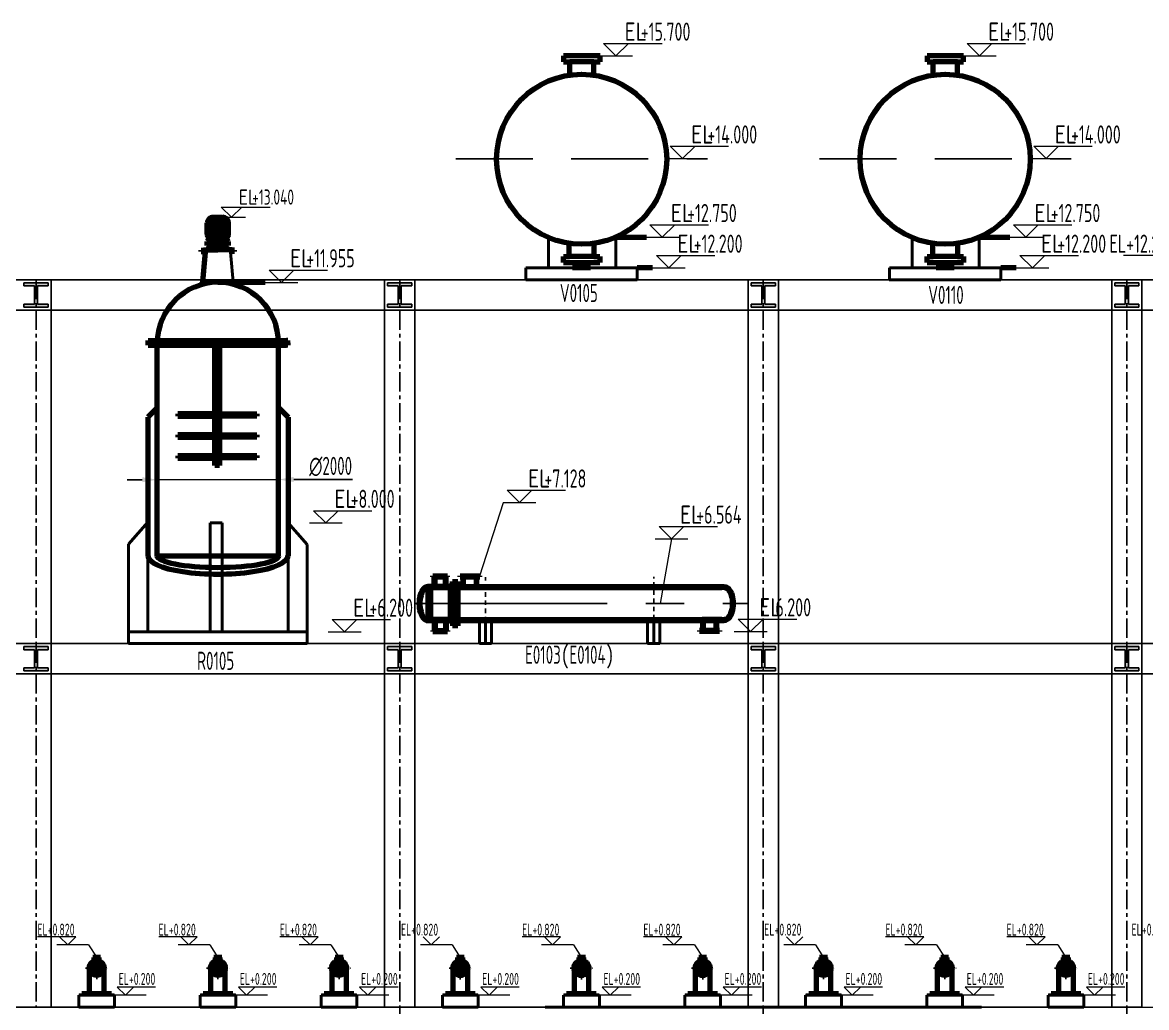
# Model space of a CAD drawing. Header units: millimetres. Extents: x 2250 to 7274, y 852 to 2251.
# Drawn here: x 6750.3 to 6935.8, y 1133.1 to 1295.6 of the extents above; entities that cross this region are included whole.
import ezdxf
from ezdxf.enums import TextEntityAlignment as Align

# ---------------------------------------------------------------- set-up
doc = ezdxf.new("R2010")
doc.units = ezdxf.units.MM
for name, pattern in [('ACAD_ISO10W100', [18, 12, -3, 0, -3]), ('CENTER', [50.8, 31.75, -6.35, 6.35, -6.35]), ('DASHED', [19.05, 12.7, -6.35]), ('JIS_02_0.7', [1.35, 0.75, -0.6])]:
    doc.linetypes.add(name, pattern=pattern)
for name, color, linetype, lineweight in [('01-设备轮廓（可见）', 1, 'Continuous', 80), ('03-设备、管口中心线', 170, 'ACAD_ISO10W100', 25), ('09-文本', 7, 'Continuous', 25), ('13-文本', 7, 'Continuous', 25), ('13-标注', 7, 'Continuous', 15), ('13-标注 @ 1', 7, 'Continuous', 15), ('14-文本', 7, 'Continuous', 25), ('2-建筑物轮廓', 7, 'Continuous', 25), ('5-中心线', 170, 'CENTER', 25), ('7-设备基础', 140, 'Continuous', 40), ('8-设备轮廓线', 1, 'Continuous', 80), ('9-文本', 7, 'Continuous', 15)]:
    doc.layers.add(name, color=color, linetype=linetype, lineweight=lineweight)
doc.layers.add('3-网格号', color=7, linetype='Continuous', lineweight=25, true_color=0x5bc6e1)
doc.styles.get("Standard").update_dxf_attribs({"font": 'arial.ttf'})
doc.styles.add('国标英文+数字', font='gbenor.shx', dxfattribs={"width": 0.7, "height": 3})
doc.styles.add('图纸中的数字及字母', font='gbenor.shx', dxfattribs={"width": 0.7, "height": 3, "bigfont": 'gbcbig.shx'})
doc.styles.add('工程字', font='gbenor.shx', dxfattribs={"bigfont": 'gbcbig.shx'})
doc.dimstyles.new('ISO-25', dxfattribs={"dimtxt": 2.5, "dimasz": 2.5, "dimexe": 1.25, "dimexo": 0.625, "dimtad": 1, "dimtxsty": 'Standard', "dimcen": 2.5, "dimadec": 0, "dimazin": 0, "dimtfac": 1, "dimtmove": 0, "dimatfit": 3, "dimfxl": 0, "dimarcsym": 0})

# ---------------------------------------------------------------- blocks, each defined once
blk = doc.blocks.new('标高')
at = {"layer": '13-标注'}
for p, q in [((2.63, 0), (0.58, 2.02)), ((0.58, 2.02), (10.23, 2.02)), ((2.63, 0), (4.68, 2.02)), ((-0.07, 0), (5.35, 0))]:
    blk.add_line(p, q, dxfattribs=at)
at = {"layer": '13-标注', "style": '工程字', "width": 0.75}
blk.add_attdef('标高', text='', height=3, dxfattribs=at).set_placement((6.72, 5.48), align=Align.TOP_LEFT)
at = {"layer": '13-标注 @ 1', "insert": (4.04, 5.48), "char_height": 3, "width": 3.6927, "attachment_point": 1, "style": '工程字'}
blk.add_mtext('EL', dxfattribs=at)
blk = doc.blocks.new('*U459')
at = {"layer": '13-标注'}
ref = blk.add_blockref('标高', (6867.86, 1195.12), dxfattribs=at)
ref.add_attrib('标高', '6.200', dxfattribs={"layer": '13-标注 @ 1', "height": 3, "style": '工程字', "width": 0.75}).set_placement((6874.58, 1200.6), align=Align.TOP_LEFT)
blk = doc.blocks.new('*U460')
at = {"layer": '13-标注'}
ref = blk.add_blockref('标高', (6854.79, 1210.41), dxfattribs=at)
ref.add_attrib('标高', '+6.564', dxfattribs={"layer": '13-标注 @ 1', "height": 3, "style": '工程字', "width": 0.75}).set_placement((6861.51, 1215.89), align=Align.TOP_LEFT)
blk = doc.blocks.new('*U461')
at = {"layer": '13-标注'}
ref = blk.add_blockref('标高', (6829.72, 1216.38), dxfattribs=at)
ref.add_attrib('标高', '+7.128', dxfattribs={"layer": '13-标注 @ 1', "height": 3, "style": '工程字', "width": 0.75}).set_placement((6836.45, 1221.85), align=Align.TOP_LEFT)
blk = doc.blocks.new('*U466')
at = {"layer": '14-文本'}
ref = blk.add_blockref('标高', (6853.28, 1260.16), dxfattribs=at)
ref.add_attrib('标高', '+12.750', dxfattribs={"layer": '13-标注 @ 1', "height": 3, "style": '工程字', "width": 0.75}).set_placement((6860.01, 1265.64), align=Align.TOP_LEFT)
blk = doc.blocks.new('*U467')
at = {"layer": '14-文本'}
ref = blk.add_blockref('标高', (6856.63, 1273.13), dxfattribs=at)
ref.add_attrib('标高', '+14.000', dxfattribs={"layer": '13-标注 @ 1', "height": 3, "style": '工程字', "width": 0.75}).set_placement((6863.36, 1278.61), align=Align.TOP_LEFT)
blk = doc.blocks.new('*U468')
at = {"layer": '14-文本'}
ref = blk.add_blockref('标高', (6854.36, 1255.11), dxfattribs=at)
ref.add_attrib('标高', '+12.200', dxfattribs={"layer": '13-标注 @ 1', "height": 3, "style": '工程字', "width": 0.75}).set_placement((6861.09, 1260.58), align=Align.TOP_LEFT)
blk = doc.blocks.new('*U469')
at = {"layer": '14-文本'}
ref = blk.add_blockref('标高', (6845.64, 1290.09), dxfattribs=at)
ref.add_attrib('标高', '+15.700', dxfattribs={"layer": '13-标注 @ 1', "height": 3, "style": '工程字', "width": 0.75}).set_placement((6852.36, 1295.57), align=Align.TOP_LEFT)
blk = doc.blocks.new('*U470')
at = {"layer": '14-文本'}
ref = blk.add_blockref('标高', (6913.28, 1260.16), dxfattribs=at)
ref.add_attrib('标高', '+12.750', dxfattribs={"layer": '13-标注 @ 1', "height": 3, "style": '工程字', "width": 0.75}).set_placement((6920.01, 1265.64), align=Align.TOP_LEFT)
blk = doc.blocks.new('*U471')
at = {"layer": '14-文本'}
ref = blk.add_blockref('标高', (6916.63, 1273.13), dxfattribs=at)
ref.add_attrib('标高', '+14.000', dxfattribs={"layer": '13-标注 @ 1', "height": 3, "style": '工程字', "width": 0.75}).set_placement((6923.36, 1278.61), align=Align.TOP_LEFT)
blk = doc.blocks.new('*U472')
at = {"layer": '14-文本'}
ref = blk.add_blockref('标高', (6914.36, 1255.11), dxfattribs=at)
ref.add_attrib('标高', '+12.200', dxfattribs={"layer": '13-标注 @ 1', "height": 3, "style": '工程字', "width": 0.75}).set_placement((6921.09, 1260.58), align=Align.TOP_LEFT)
blk = doc.blocks.new('*U473')
at = {"layer": '14-文本'}
ref = blk.add_blockref('标高', (6905.64, 1290.09), dxfattribs=at)
ref.add_attrib('标高', '+15.700', dxfattribs={"layer": '13-标注 @ 1', "height": 3, "style": '工程字', "width": 0.75}).set_placement((6912.36, 1295.57), align=Align.TOP_LEFT)
blk = doc.blocks.new('*U474')
at = {"layer": '13-标注'}
ref = blk.add_blockref('标高', (6800.85, 1195.05), dxfattribs=at)
ref.add_attrib('标高', '+6.200', dxfattribs={"layer": '13-标注 @ 1', "height": 3, "style": '工程字', "width": 0.75}).set_placement((6807.58, 1200.53), align=Align.TOP_LEFT)
blk = doc.blocks.new('*U475')
at = {"layer": '13-标注'}
ref = blk.add_blockref('标高', (6790.44, 1252.71), dxfattribs=at)
ref.add_attrib('标高', '+11.955', dxfattribs={"layer": '13-标注 @ 1', "height": 3, "style": '工程字', "width": 0.75}).set_placement((6797.16, 1258.19), align=Align.TOP_LEFT)
blk = doc.blocks.new('*U476')
at = {"layer": '13-标注'}
ref = blk.add_blockref('标高', (6782.64, 1263.45), dxfattribs=dict(at, xscale=0.8354673706024132, yscale=0.8354673706024132, zscale=0.8354673706024132))
ref.add_attrib('标高', '+13.040', dxfattribs={"layer": '13-标注 @ 1', "height": 2.506, "style": '工程字', "width": 0.75}).set_placement((6788.25, 1268.03), align=Align.TOP_LEFT)
blk = doc.blocks.new('*U477')
at = {"layer": '13-标注'}
ref = blk.add_blockref('标高', (6797.75, 1213.02), dxfattribs=at)
ref.add_attrib('标高', '+8.000', dxfattribs={"layer": '13-标注 @ 1', "height": 3, "style": '工程字', "width": 0.75}).set_placement((6804.48, 1218.49), align=Align.TOP_LEFT)
blk = doc.blocks.new('*D298')
at = {"layer": '9-文本', "color": 0, "linetype": 'Continuous', "lineweight": -2, "transparency": 16777216}
for p, q in [((6770.08, 1220.14), (6767.58, 1220.14)), ((6772.58, 1220.15), (6792.58, 1220.18)), ((6804.79, 1220.21), (6795.08, 1220.19))]:
    blk.add_line(p, q, dxfattribs=at)
at = {"layer": '9-文本', "color": 0, "lineweight": 100, "transparency": 16777216}
for points in [[(6795.08, 1220.61), (6795.08, 1219.77), (6792.58, 1220.18)], [(6770.08, 1220.56), (6770.08, 1219.73), (6772.58, 1220.15)]]:
    blk.add_solid(points, dxfattribs=at)
at = {"layer": 'Defpoints', "color": 0, "lineweight": 100, "transparency": 16777216}
for p in [(6772.58, 1220.15), (6792.58, 1220.18)]:
    blk.add_point(p, dxfattribs=at)
at = {"layer": '9-文本', "color": 0, "transparency": 16777216, "insert": (6801.18, 1222.33), "char_height": 3, "width": 3.5, "attachment_point": 5, "rotation": 0.1083, "style": '图纸中的数字及字母', "bg_fill": 3, "box_fill_scale": 1.1, "bg_fill_color": 256, "bg_fill_true_color": 13158600, "bg_fill_transparency": 0}
blk.add_mtext('∅2000', dxfattribs=at)

msp = doc.modelspace()

# ---------------------------------------------------------------- hatches: boundary and pattern name
at = {"layer": '2-建筑物轮廓'}
h = msp.add_hatch(color=1, dxfattribs=at)
h.dxf.hatch_style = 1
h.paths.add_polyline_path([(6752.326, 1252.111), (6752.326, 1249.111), (6750.576, 1249.111), (6750.576, 1248.611), (6754.576, 1248.611), (6754.576, 1249.111), (6752.826, 1249.111), (6752.826, 1252.111), (6754.576, 1252.111), (6754.576, 1252.611), (6750.576, 1252.611), (6750.576, 1252.111)])
h = msp.add_hatch(color=1, dxfattribs=at)
h.dxf.hatch_style = 1
h.paths.add_polyline_path([(6752.326, 1252.111), (6752.326, 1249.111), (6750.576, 1249.111), (6750.576, 1248.611), (6754.576, 1248.611), (6754.576, 1249.111), (6752.826, 1249.111), (6752.826, 1252.111), (6754.576, 1252.111), (6754.576, 1252.611), (6750.576, 1252.611), (6750.576, 1252.111)])
h = msp.add_hatch(color=1, dxfattribs=at)
h.dxf.hatch_style = 1
h.paths.add_polyline_path([(6812.326, 1252.111), (6812.326, 1249.111), (6810.576, 1249.111), (6810.576, 1248.611), (6814.576, 1248.611), (6814.576, 1249.111), (6812.826, 1249.111), (6812.826, 1252.111), (6814.576, 1252.111), (6814.576, 1252.611), (6810.576, 1252.611), (6810.576, 1252.111)])
h = msp.add_hatch(color=1, dxfattribs=at)
h.dxf.hatch_style = 1
h.paths.add_polyline_path([(6812.326, 1252.111), (6812.326, 1249.111), (6810.576, 1249.111), (6810.576, 1248.611), (6814.576, 1248.611), (6814.576, 1249.111), (6812.826, 1249.111), (6812.826, 1252.111), (6814.576, 1252.111), (6814.576, 1252.611), (6810.576, 1252.611), (6810.576, 1252.111)])
h = msp.add_hatch(color=1, dxfattribs=at)
h.dxf.hatch_style = 1
h.paths.add_polyline_path([(6872.326, 1252.111), (6872.326, 1249.111), (6870.576, 1249.111), (6870.576, 1248.611), (6874.576, 1248.611), (6874.576, 1249.111), (6872.826, 1249.111), (6872.826, 1252.111), (6874.576, 1252.111), (6874.576, 1252.611), (6870.576, 1252.611), (6870.576, 1252.111)])
h = msp.add_hatch(color=1, dxfattribs=at)
h.dxf.hatch_style = 1
h.paths.add_polyline_path([(6932.326, 1252.111), (6932.326, 1249.111), (6930.576, 1249.111), (6930.576, 1248.611), (6934.576, 1248.611), (6934.576, 1249.111), (6932.826, 1249.111), (6932.826, 1252.111), (6934.576, 1252.111), (6934.576, 1252.611), (6930.576, 1252.611), (6930.576, 1252.111)])
h = msp.add_hatch(color=1, dxfattribs=at)
h.dxf.hatch_style = 1
h.paths.add_polyline_path([(6932.326, 1252.111), (6932.326, 1249.111), (6930.576, 1249.111), (6930.576, 1248.611), (6934.576, 1248.611), (6934.576, 1249.111), (6932.826, 1249.111), (6932.826, 1252.111), (6934.576, 1252.111), (6934.576, 1252.611), (6930.576, 1252.611), (6930.576, 1252.111)])
h = msp.add_hatch(color=1, dxfattribs=at)
h.dxf.hatch_style = 1
h.paths.add_polyline_path([(6752.326, 1192.111), (6752.326, 1189.111), (6750.576, 1189.111), (6750.576, 1188.611), (6754.576, 1188.611), (6754.576, 1189.111), (6752.826, 1189.111), (6752.826, 1192.111), (6754.576, 1192.111), (6754.576, 1192.611), (6750.576, 1192.611), (6750.576, 1192.111)])
h = msp.add_hatch(color=1, dxfattribs=at)
h.dxf.hatch_style = 1
h.paths.add_polyline_path([(6752.326, 1192.111), (6752.326, 1189.111), (6750.576, 1189.111), (6750.576, 1188.611), (6754.576, 1188.611), (6754.576, 1189.111), (6752.826, 1189.111), (6752.826, 1192.111), (6754.576, 1192.111), (6754.576, 1192.611), (6750.576, 1192.611), (6750.576, 1192.111)])
h = msp.add_hatch(color=1, dxfattribs=at)
h.dxf.hatch_style = 1
h.paths.add_polyline_path([(6812.326, 1192.111), (6812.326, 1189.111), (6810.576, 1189.111), (6810.576, 1188.611), (6814.576, 1188.611), (6814.576, 1189.111), (6812.826, 1189.111), (6812.826, 1192.111), (6814.576, 1192.111), (6814.576, 1192.611), (6810.576, 1192.611), (6810.576, 1192.111)])
h = msp.add_hatch(color=1, dxfattribs=at)
h.dxf.hatch_style = 1
h.paths.add_polyline_path([(6812.326, 1192.111), (6812.326, 1189.111), (6810.576, 1189.111), (6810.576, 1188.611), (6814.576, 1188.611), (6814.576, 1189.111), (6812.826, 1189.111), (6812.826, 1192.111), (6814.576, 1192.111), (6814.576, 1192.611), (6810.576, 1192.611), (6810.576, 1192.111)])
h = msp.add_hatch(color=1, dxfattribs=at)
h.dxf.hatch_style = 1
h.paths.add_polyline_path([(6872.326, 1192.111), (6872.326, 1189.111), (6870.576, 1189.111), (6870.576, 1188.611), (6874.576, 1188.611), (6874.576, 1189.111), (6872.826, 1189.111), (6872.826, 1192.111), (6874.576, 1192.111), (6874.576, 1192.611), (6870.576, 1192.611), (6870.576, 1192.111)])
h = msp.add_hatch(color=1, dxfattribs=at)
h.dxf.hatch_style = 1
h.paths.add_polyline_path([(6932.326, 1192.111), (6932.326, 1189.111), (6930.576, 1189.111), (6930.576, 1188.611), (6934.576, 1188.611), (6934.576, 1189.111), (6932.826, 1189.111), (6932.826, 1192.111), (6934.576, 1192.111), (6934.576, 1192.611), (6930.576, 1192.611), (6930.576, 1192.111)])
h = msp.add_hatch(color=1, dxfattribs=at)
h.dxf.hatch_style = 1
h.paths.add_polyline_path([(6932.326, 1192.111), (6932.326, 1189.111), (6930.576, 1189.111), (6930.576, 1188.611), (6934.576, 1188.611), (6934.576, 1189.111), (6932.826, 1189.111), (6932.826, 1192.111), (6934.576, 1192.111), (6934.576, 1192.611), (6930.576, 1192.611), (6930.576, 1192.111)])

# ---------------------------------------------------------------- linework, layer by layer
at = {"layer": '01-设备轮廓（可见）'}
for p, q in [((6763.226, 1141.313), (6761.926, 1141.313)), ((6762.176, 1140.746), (6762.176, 1141.313)), ((6762.976, 1140.746), (6762.976, 1141.313)), ((6783.226, 1141.313), (6781.926, 1141.313)), ((6782.176, 1140.746), (6782.176, 1141.313)), ((6782.976, 1140.746), (6782.976, 1141.313)), ((6803.226, 1141.313), (6801.926, 1141.313)), ((6802.176, 1140.746), (6802.176, 1141.313)), ((6802.976, 1140.746), (6802.976, 1141.313)), ((6823.226, 1141.309), (6821.926, 1141.309)), ((6822.176, 1140.742), (6822.176, 1141.309)), ((6822.976, 1140.742), (6822.976, 1141.309)), ((6843.226, 1141.309), (6841.926, 1141.309)), ((6842.176, 1140.742), (6842.176, 1141.309)), ((6842.976, 1140.742), (6842.976, 1141.309)), ((6863.226, 1141.309), (6861.926, 1141.309)), ((6862.176, 1140.742), (6862.176, 1141.309)), ((6862.976, 1140.742), (6862.976, 1141.309)), ((6883.171, 1141.313), (6881.871, 1141.313)), ((6882.121, 1140.746), (6882.121, 1141.313)), ((6882.921, 1140.746), (6882.921, 1141.313)), ((6903.171, 1141.313), (6901.871, 1141.313)), ((6902.121, 1140.746), (6902.121, 1141.313)), ((6902.921, 1140.746), (6902.921, 1141.313)), ((6923.171, 1141.313), (6921.871, 1141.313)), ((6922.121, 1140.746), (6922.121, 1141.313)), ((6922.921, 1140.746), (6922.921, 1141.313)), ((6761.351, 1139.588), (6761.351, 1135.413)), ((6763.801, 1135.413), (6763.801, 1139.588)), ((6781.351, 1139.588), (6781.351, 1135.413)), ((6783.801, 1135.413), (6783.801, 1139.588)), ((6801.351, 1139.588), (6801.351, 1135.413)), ((6803.801, 1135.413), (6803.801, 1139.588)), ((6821.351, 1139.584), (6821.351, 1135.409)), ((6823.801, 1135.409), (6823.801, 1139.584)), ((6841.351, 1139.584), (6841.351, 1135.409)), ((6843.801, 1135.409), (6843.801, 1139.584)), ((6861.351, 1139.584), (6861.351, 1135.409)), ((6863.801, 1135.409), (6863.801, 1139.584)), ((6881.296, 1139.588), (6881.296, 1135.413)), ((6883.746, 1135.413), (6883.746, 1139.588)), ((6901.296, 1139.588), (6901.296, 1135.413)), ((6903.746, 1135.413), (6903.746, 1139.588)), ((6921.296, 1139.588), (6921.296, 1135.413)), ((6923.746, 1135.413), (6923.746, 1139.588)), ((6760.126, 1135.111), (6760.126, 1135.413)), ((6760.126, 1135.413), (6765.026, 1135.413)), ((6765.026, 1135.413), (6765.026, 1135.111)), ((6780.126, 1135.111), (6780.126, 1135.413)), ((6780.126, 1135.413), (6785.026, 1135.413)), ((6785.026, 1135.413), (6785.026, 1135.111)), ((6800.126, 1135.111), (6800.126, 1135.413)), ((6800.126, 1135.413), (6805.026, 1135.413)), ((6805.026, 1135.413), (6805.026, 1135.111)), ((6820.126, 1135.107), (6820.126, 1135.409)), ((6820.126, 1135.409), (6825.026, 1135.409)), ((6825.026, 1135.409), (6825.026, 1135.107)), ((6840.126, 1135.107), (6840.126, 1135.409)), ((6840.126, 1135.409), (6845.026, 1135.409)), ((6845.026, 1135.409), (6845.026, 1135.107)), ((6860.126, 1135.107), (6860.126, 1135.409)), ((6860.126, 1135.409), (6865.026, 1135.409)), ((6865.026, 1135.409), (6865.026, 1135.107)), ((6880.071, 1135.111), (6880.07, 1135.413)), ((6880.07, 1135.413), (6884.97, 1135.413)), ((6884.971, 1135.413), (6884.971, 1135.111)), ((6900.071, 1135.111), (6900.07, 1135.413)), ((6900.07, 1135.413), (6904.97, 1135.413)), ((6904.971, 1135.413), (6904.971, 1135.111)), ((6920.071, 1135.111), (6920.07, 1135.413)), ((6920.07, 1135.413), (6924.97, 1135.413)), ((6924.971, 1135.413), (6924.971, 1135.111))]:
    msp.add_line(p, q, dxfattribs=at)
for centre, radius in [((6762.576, 1139.588), 1.225), ((6782.576, 1139.588), 1.225), ((6802.576, 1139.588), 1.225), ((6822.576, 1139.584), 1.225), ((6842.576, 1139.584), 1.225), ((6862.576, 1139.584), 1.225), ((6882.521, 1139.588), 1.225), ((6902.521, 1139.588), 1.225), ((6922.521, 1139.588), 1.225), ((6762.576, 1139.588), 0.6), ((6782.576, 1139.588), 0.6), ((6802.576, 1139.588), 0.6), ((6822.576, 1139.584), 0.6), ((6842.576, 1139.584), 0.6), ((6862.576, 1139.584), 0.6), ((6882.521, 1139.588), 0.6), ((6902.521, 1139.588), 0.6), ((6922.521, 1139.588), 0.6)]:
    msp.add_circle(centre, radius, dxfattribs=at)
at = {"layer": '03-设备、管口中心线', "ltscale": 0.2}
for p, q in [((6762.576, 1137.726), (6762.576, 1141.449)), ((6782.576, 1137.726), (6782.576, 1141.449)), ((6802.576, 1137.726), (6802.576, 1141.449)), ((6822.576, 1137.723), (6822.576, 1141.446)), ((6842.576, 1137.723), (6842.576, 1141.446)), ((6862.576, 1137.723), (6862.576, 1141.446)), ((6882.521, 1137.726), (6882.521, 1141.449)), ((6902.521, 1137.726), (6902.521, 1141.449)), ((6922.521, 1137.726), (6922.521, 1141.449)), ((6760.714, 1139.588), (6764.437, 1139.588)), ((6780.714, 1139.588), (6784.437, 1139.588)), ((6800.714, 1139.588), (6804.437, 1139.588)), ((6820.714, 1139.584), (6824.437, 1139.584)), ((6840.714, 1139.584), (6844.437, 1139.584)), ((6860.714, 1139.584), (6864.437, 1139.584)), ((6880.659, 1139.588), (6884.382, 1139.588)), ((6900.659, 1139.588), (6904.382, 1139.588)), ((6920.659, 1139.588), (6924.382, 1139.588))]:
    msp.add_line(p, q, dxfattribs=at)
at = {"layer": '09-文本', "lineweight": 100}
msp.add_line((6782.58, 1252.714), (6790.363, 1252.714), dxfattribs=at)
at = {"layer": '13-标注'}
for p, q in [((6941.67, 1257.138), (6932.019, 1257.138)), ((6857.431, 1210.415), (6855.569, 1199.719)), ((6759.138, 1144.746), (6752.803, 1144.746)), ((6757.792, 1143.418), (6756.446, 1144.746)), ((6757.792, 1143.418), (6759.138, 1144.746)), ((6779.138, 1144.746), (6772.803, 1144.746)), ((6777.792, 1143.418), (6776.446, 1144.746)), ((6777.792, 1143.418), (6779.138, 1144.746)), ((6799.138, 1144.746), (6792.803, 1144.746)), ((6797.792, 1143.418), (6796.446, 1144.746)), ((6797.792, 1143.418), (6799.138, 1144.746)), ((6817.792, 1143.414), (6816.446, 1144.742)), ((6817.792, 1143.414), (6819.138, 1144.742)), ((6839.138, 1144.742), (6832.803, 1144.742)), ((6837.792, 1143.414), (6836.446, 1144.742)), ((6837.792, 1143.414), (6839.138, 1144.742)), ((6859.138, 1144.742), (6852.803, 1144.742)), ((6857.792, 1143.414), (6856.446, 1144.742)), ((6857.792, 1143.414), (6859.138, 1144.742)), ((6877.737, 1143.418), (6876.391, 1144.746)), ((6877.737, 1143.418), (6879.083, 1144.746)), ((6899.083, 1144.746), (6892.748, 1144.746)), ((6897.737, 1143.418), (6896.391, 1144.746)), ((6897.737, 1143.418), (6899.083, 1144.746)), ((6919.083, 1144.746), (6912.748, 1144.746)), ((6917.737, 1143.418), (6916.391, 1144.746)), ((6917.737, 1143.418), (6919.083, 1144.746)), ((6761.236, 1143.418), (6756.004, 1143.418)), ((6781.236, 1143.418), (6776.004, 1143.418)), ((6801.236, 1143.418), (6796.004, 1143.418)), ((6821.236, 1143.414), (6816.004, 1143.414)), ((6841.236, 1143.414), (6836.004, 1143.414)), ((6861.236, 1143.414), (6856.004, 1143.414)), ((6881.181, 1143.418), (6875.949, 1143.418)), ((6901.181, 1143.418), (6895.949, 1143.418)), ((6921.181, 1143.418), (6915.949, 1143.418)), ((6767.314, 1135.111), (6765.968, 1136.439)), ((6772.304, 1136.439), (6765.968, 1136.439)), ((6767.314, 1135.111), (6768.66, 1136.439)), ((6787.314, 1135.111), (6785.968, 1136.439)), ((6792.304, 1136.439), (6785.968, 1136.439)), ((6787.314, 1135.111), (6788.66, 1136.439)), ((6807.314, 1135.111), (6805.968, 1136.439)), ((6812.304, 1136.439), (6805.968, 1136.439)), ((6807.314, 1135.111), (6808.66, 1136.439)), ((6827.314, 1135.107), (6825.968, 1136.436)), ((6832.304, 1136.436), (6825.968, 1136.436)), ((6827.314, 1135.107), (6828.66, 1136.436)), ((6847.314, 1135.107), (6845.968, 1136.436)), ((6852.304, 1136.436), (6845.968, 1136.436)), ((6847.314, 1135.107), (6848.66, 1136.436)), ((6867.314, 1135.107), (6865.968, 1136.436)), ((6872.304, 1136.436), (6865.968, 1136.436)), ((6867.314, 1135.107), (6868.66, 1136.436)), ((6887.259, 1135.111), (6885.913, 1136.439)), ((6892.248, 1136.439), (6885.913, 1136.439)), ((6887.259, 1135.111), (6888.605, 1136.439)), ((6907.259, 1135.111), (6905.913, 1136.439)), ((6912.248, 1136.439), (6905.913, 1136.439)), ((6907.259, 1135.111), (6908.605, 1136.439)), ((6927.259, 1135.111), (6925.913, 1136.439)), ((6932.248, 1136.439), (6925.913, 1136.439)), ((6927.259, 1135.111), (6928.605, 1136.439)), ((6770.758, 1135.111), (6765.526, 1135.111)), ((6790.758, 1135.111), (6785.526, 1135.111)), ((6810.758, 1135.111), (6805.526, 1135.111)), ((6830.758, 1135.107), (6825.526, 1135.107)), ((6850.758, 1135.107), (6845.526, 1135.107)), ((6870.758, 1135.107), (6865.526, 1135.107)), ((6890.703, 1135.111), (6885.471, 1135.111)), ((6910.703, 1135.111), (6905.471, 1135.111)), ((6930.703, 1135.111), (6925.471, 1135.111))]:
    msp.add_line(p, q, dxfattribs=at)
at = {"layer": '13-标注', "ltscale": 0.1}
msp.add_line((6825.812, 1204.315), (6829.725, 1216.376), dxfattribs=at)
at = {"layer": '14-文本', "lineweight": 100}
for p, q in [((6848.232, 1260.164), (6853.284, 1260.164)), ((6908.232, 1260.164), (6913.284, 1260.164)), ((6854.289, 1255.105), (6851.788, 1255.101)), ((6914.289, 1255.105), (6911.788, 1255.101))]:
    msp.add_line(p, q, dxfattribs=at)
at = {"layer": '14-文本'}
for p, q in [((6750.576, 1252.111), (6750.576, 1252.611)), ((6750.576, 1252.611), (6754.576, 1252.611)), ((6750.576, 1252.111), (6750.576, 1252.611)), ((6750.576, 1252.611), (6754.576, 1252.611)), ((6752.326, 1252.111), (6750.576, 1252.111)), ((6752.326, 1252.111), (6750.576, 1252.111)), ((6752.326, 1249.111), (6752.326, 1252.111)), ((6752.326, 1249.111), (6752.326, 1252.111)), ((6754.576, 1252.111), (6752.826, 1252.111)), ((6752.826, 1252.111), (6752.826, 1249.111)), ((6754.576, 1252.111), (6752.826, 1252.111)), ((6752.826, 1252.111), (6752.826, 1249.111)), ((6754.576, 1252.611), (6754.576, 1252.111)), ((6754.576, 1252.611), (6754.576, 1252.111)), ((6810.576, 1252.111), (6810.576, 1252.611)), ((6810.576, 1252.611), (6814.576, 1252.611)), ((6810.576, 1252.111), (6810.576, 1252.611)), ((6810.576, 1252.611), (6814.576, 1252.611)), ((6812.326, 1252.111), (6810.576, 1252.111)), ((6812.326, 1252.111), (6810.576, 1252.111)), ((6812.326, 1249.111), (6812.326, 1252.111)), ((6812.326, 1249.111), (6812.326, 1252.111)), ((6814.576, 1252.111), (6812.826, 1252.111)), ((6812.826, 1252.111), (6812.826, 1249.111)), ((6814.576, 1252.111), (6812.826, 1252.111)), ((6812.826, 1252.111), (6812.826, 1249.111)), ((6814.576, 1252.611), (6814.576, 1252.111)), ((6814.576, 1252.611), (6814.576, 1252.111)), ((6870.576, 1252.111), (6870.576, 1252.611)), ((6870.576, 1252.611), (6874.576, 1252.611)), ((6872.326, 1252.111), (6870.576, 1252.111)), ((6872.326, 1249.111), (6872.326, 1252.111)), ((6874.576, 1252.111), (6872.826, 1252.111)), ((6872.826, 1252.111), (6872.826, 1249.111)), ((6874.576, 1252.611), (6874.576, 1252.111)), ((6874.576, 1252.611), (6874.576, 1252.111)), ((6930.576, 1252.111), (6930.576, 1252.611)), ((6930.576, 1252.611), (6934.576, 1252.611)), ((6930.576, 1252.111), (6930.576, 1252.611)), ((6930.576, 1252.611), (6934.576, 1252.611)), ((6932.326, 1252.111), (6930.576, 1252.111)), ((6932.326, 1252.111), (6930.576, 1252.111)), ((6932.326, 1249.111), (6932.326, 1252.111)), ((6932.326, 1249.111), (6932.326, 1252.111)), ((6934.576, 1252.111), (6932.826, 1252.111)), ((6932.826, 1252.111), (6932.826, 1249.111)), ((6934.576, 1252.111), (6932.826, 1252.111)), ((6932.826, 1252.111), (6932.826, 1249.111)), ((6934.576, 1252.611), (6934.576, 1252.111)), ((6934.576, 1252.611), (6934.576, 1252.111)), ((6750.576, 1248.611), (6750.576, 1249.111)), ((6750.576, 1249.111), (6752.326, 1249.111)), ((6750.576, 1248.611), (6750.576, 1249.111)), ((6750.576, 1249.111), (6752.326, 1249.111)), ((6754.576, 1248.611), (6750.576, 1248.611)), ((6754.576, 1248.611), (6750.576, 1248.611)), ((6752.826, 1249.111), (6754.576, 1249.111)), ((6752.826, 1249.111), (6754.576, 1249.111)), ((6754.576, 1249.111), (6754.576, 1248.611)), ((6754.576, 1249.111), (6754.576, 1248.611)), ((6810.576, 1248.611), (6810.576, 1249.111)), ((6810.576, 1249.111), (6812.326, 1249.111)), ((6810.576, 1248.611), (6810.576, 1249.111)), ((6810.576, 1249.111), (6812.326, 1249.111)), ((6814.576, 1248.611), (6810.576, 1248.611)), ((6814.576, 1248.611), (6810.576, 1248.611)), ((6812.826, 1249.111), (6814.576, 1249.111)), ((6812.826, 1249.111), (6814.576, 1249.111)), ((6814.576, 1249.111), (6814.576, 1248.611)), ((6814.576, 1249.111), (6814.576, 1248.611)), ((6870.576, 1248.611), (6870.576, 1249.111)), ((6870.576, 1249.111), (6872.326, 1249.111)), ((6874.576, 1248.611), (6870.576, 1248.611)), ((6872.826, 1249.111), (6874.576, 1249.111)), ((6874.576, 1249.111), (6874.576, 1248.611)), ((6930.576, 1248.611), (6930.576, 1249.111)), ((6930.576, 1249.111), (6932.326, 1249.111)), ((6930.576, 1248.611), (6930.576, 1249.111)), ((6930.576, 1249.111), (6932.326, 1249.111)), ((6934.576, 1248.611), (6930.576, 1248.611)), ((6934.576, 1248.611), (6930.576, 1248.611)), ((6932.826, 1249.111), (6934.576, 1249.111)), ((6932.826, 1249.111), (6934.576, 1249.111)), ((6934.576, 1249.111), (6934.576, 1248.611)), ((6934.576, 1249.111), (6934.576, 1248.611)), ((6750.576, 1192.111), (6750.576, 1192.611)), ((6750.576, 1192.611), (6754.576, 1192.611)), ((6750.576, 1192.111), (6750.576, 1192.611)), ((6750.576, 1192.611), (6754.576, 1192.611)), ((6752.326, 1192.111), (6750.576, 1192.111)), ((6752.326, 1192.111), (6750.576, 1192.111)), ((6752.326, 1189.111), (6752.326, 1192.111)), ((6752.326, 1189.111), (6752.326, 1192.111)), ((6754.576, 1192.111), (6752.826, 1192.111)), ((6752.826, 1192.111), (6752.826, 1189.111)), ((6754.576, 1192.111), (6752.826, 1192.111)), ((6752.826, 1192.111), (6752.826, 1189.111)), ((6754.576, 1192.611), (6754.576, 1192.111)), ((6754.576, 1192.611), (6754.576, 1192.111)), ((6810.576, 1192.111), (6810.576, 1192.611)), ((6810.576, 1192.611), (6814.576, 1192.611)), ((6810.576, 1192.111), (6810.576, 1192.611)), ((6810.576, 1192.611), (6814.576, 1192.611)), ((6812.326, 1192.111), (6810.576, 1192.111)), ((6812.326, 1192.111), (6810.576, 1192.111)), ((6812.326, 1189.111), (6812.326, 1192.111)), ((6812.326, 1189.111), (6812.326, 1192.111)), ((6814.576, 1192.111), (6812.826, 1192.111)), ((6812.826, 1192.111), (6812.826, 1189.111)), ((6814.576, 1192.111), (6812.826, 1192.111)), ((6812.826, 1192.111), (6812.826, 1189.111)), ((6814.576, 1192.611), (6814.576, 1192.111)), ((6814.576, 1192.611), (6814.576, 1192.111)), ((6870.576, 1192.111), (6870.576, 1192.611)), ((6870.576, 1192.611), (6874.576, 1192.611)), ((6872.326, 1192.111), (6870.576, 1192.111)), ((6872.326, 1189.111), (6872.326, 1192.111)), ((6874.576, 1192.111), (6872.826, 1192.111)), ((6872.826, 1192.111), (6872.826, 1189.111)), ((6874.576, 1192.611), (6874.576, 1192.111)), ((6874.576, 1192.611), (6874.576, 1192.111)), ((6930.576, 1192.111), (6930.576, 1192.611)), ((6930.576, 1192.611), (6934.576, 1192.611)), ((6930.576, 1192.111), (6930.576, 1192.611)), ((6930.576, 1192.611), (6934.576, 1192.611)), ((6932.326, 1192.111), (6930.576, 1192.111)), ((6932.326, 1192.111), (6930.576, 1192.111)), ((6932.326, 1189.111), (6932.326, 1192.111)), ((6932.326, 1189.111), (6932.326, 1192.111)), ((6934.576, 1192.111), (6932.826, 1192.111)), ((6932.826, 1192.111), (6932.826, 1189.111)), ((6934.576, 1192.111), (6932.826, 1192.111)), ((6932.826, 1192.111), (6932.826, 1189.111)), ((6934.576, 1192.611), (6934.576, 1192.111)), ((6934.576, 1192.611), (6934.576, 1192.111)), ((6750.576, 1188.611), (6750.576, 1189.111)), ((6750.576, 1189.111), (6752.326, 1189.111)), ((6750.576, 1188.611), (6750.576, 1189.111)), ((6750.576, 1189.111), (6752.326, 1189.111)), ((6752.826, 1189.111), (6754.576, 1189.111)), ((6752.826, 1189.111), (6754.576, 1189.111)), ((6754.576, 1189.111), (6754.576, 1188.611)), ((6754.576, 1189.111), (6754.576, 1188.611)), ((6810.576, 1188.611), (6810.576, 1189.111)), ((6810.576, 1189.111), (6812.326, 1189.111)), ((6810.576, 1188.611), (6810.576, 1189.111)), ((6810.576, 1189.111), (6812.326, 1189.111)), ((6812.826, 1189.111), (6814.576, 1189.111)), ((6812.826, 1189.111), (6814.576, 1189.111)), ((6814.576, 1189.111), (6814.576, 1188.611)), ((6814.576, 1189.111), (6814.576, 1188.611)), ((6870.576, 1188.611), (6870.576, 1189.111)), ((6870.576, 1189.111), (6872.326, 1189.111)), ((6872.826, 1189.111), (6874.576, 1189.111)), ((6874.576, 1189.111), (6874.576, 1188.611)), ((6930.576, 1188.611), (6930.576, 1189.111)), ((6930.576, 1189.111), (6932.326, 1189.111)), ((6930.576, 1188.611), (6930.576, 1189.111)), ((6930.576, 1189.111), (6932.326, 1189.111)), ((6932.826, 1189.111), (6934.576, 1189.111)), ((6932.826, 1189.111), (6934.576, 1189.111)), ((6934.576, 1189.111), (6934.576, 1188.611)), ((6934.576, 1189.111), (6934.576, 1188.611)), ((6754.576, 1188.611), (6750.576, 1188.611)), ((6754.576, 1188.611), (6750.576, 1188.611)), ((6814.576, 1188.611), (6810.576, 1188.611)), ((6814.576, 1188.611), (6810.576, 1188.611)), ((6874.576, 1188.611), (6870.576, 1188.611)), ((6934.576, 1188.611), (6930.576, 1188.611)), ((6934.576, 1188.611), (6930.576, 1188.611))]:
    msp.add_line(p, q, dxfattribs=at)
at = {"layer": '2-建筑物轮廓'}
for p, q in [((6690.076, 1253.111), (6935.076, 1253.111)), ((6690.076, 1248.111), (6935.076, 1248.111)), ((6690.076, 1248.111), (6995.076, 1248.111)), ((6690.076, 1193.111), (6935.076, 1193.111)), ((6690.076, 1188.111), (6935.076, 1188.111)), ((6690.076, 1188.111), (6995.076, 1188.111))]:
    msp.add_line(p, q, dxfattribs=at)
at = {"layer": '2-建筑物轮廓', "ltscale": 0.1}
for p, q in [((6755.076, 1193.111), (6755.076, 1253.111)), ((6755.076, 1193.111), (6755.076, 1253.111)), ((6755.076, 1253.111), (6810.076, 1253.111)), ((6810.076, 1193.111), (6810.076, 1253.111)), ((6815.076, 1193.111), (6815.076, 1253.111)), ((6815.076, 1253.111), (6870.076, 1253.111)), ((6870.076, 1193.111), (6870.076, 1253.111)), ((6875.076, 1193.111), (6875.076, 1253.111)), ((6875.076, 1253.111), (6930.076, 1253.111)), ((6930.076, 1193.111), (6930.076, 1253.111)), ((6935.076, 1193.111), (6935.076, 1253.111)), ((6935.076, 1253.111), (6995.076, 1253.111)), ((6690.076, 1193.111), (6935.076, 1193.111)), ((6755.076, 1133.111), (6755.076, 1193.111)), ((6755.076, 1133.111), (6755.076, 1193.111)), ((6755.076, 1193.111), (6810.076, 1193.111)), ((6755.076, 1193.111), (6810.076, 1193.111)), ((6755.076, 1193.111), (6810.076, 1193.111)), ((6810.076, 1133.111), (6810.076, 1193.111)), ((6815.076, 1133.111), (6815.076, 1193.111)), ((6815.076, 1193.111), (6870.076, 1193.111)), ((6815.076, 1193.111), (6870.076, 1193.111)), ((6870.076, 1133.111), (6870.076, 1193.111)), ((6875.076, 1133.111), (6875.076, 1193.111)), ((6875.076, 1193.111), (6930.076, 1193.111)), ((6930.076, 1133.111), (6930.076, 1193.111)), ((6935.076, 1133.111), (6935.076, 1193.111)), ((6935.076, 1193.111), (6995.076, 1193.111)), ((6613.504, 1133.111), (6995.076, 1133.105)), ((7071.647, 1133.111), (6690.075, 1133.105)), ((6690.076, 1133.111), (6935.076, 1133.111)), ((6755.076, 1133.111), (6810.076, 1133.111)), ((6755.076, 1133.111), (6810.076, 1133.111)), ((6755.076, 1133.111), (6810.076, 1133.111)), ((6755.076, 1133.111), (6810.076, 1133.111)), ((6815.076, 1133.111), (6870.076, 1133.111)), ((6815.076, 1133.111), (6870.076, 1133.111))]:
    msp.add_line(p, q, dxfattribs=at)
at = {"layer": '3-网格号', "ltscale": 0.1}
for p, q in [((6812.576, 1133.111), (6812.576, 1033.545)), ((6812.576, 1133.111), (6812.576, 1033.545)), ((6872.576, 1133.111), (6872.576, 1033.545)), ((6872.576, 1133.111), (6872.576, 1033.545)), ((6932.576, 1133.111), (6932.576, 1033.545)), ((6932.576, 1133.111), (6932.576, 1033.545))]:
    msp.add_line(p, q, dxfattribs=at)
at = {"layer": '5-中心线', "linetype": 'DASHED'}
for p, q in [((6821.846, 1273.105), (6863.364, 1273.105)), ((6881.846, 1273.105), (6923.364, 1273.105))]:
    msp.add_line(p, q, dxfattribs=at)
at = {"layer": '5-中心线', "ltscale": 0.1}
for p, q in [((6752.576, 1253.111), (6752.576, 1193.111)), ((6752.576, 1253.111), (6752.576, 1193.111)), ((6812.576, 1253.111), (6812.576, 1193.111)), ((6872.576, 1253.111), (6872.576, 1193.111)), ((6932.576, 1253.111), (6932.576, 1193.111)), ((6752.576, 1193.111), (6752.576, 1133.111)), ((6752.576, 1193.111), (6752.576, 1133.111)), ((6812.576, 1193.111), (6812.576, 1133.111)), ((6872.576, 1193.111), (6872.576, 1133.111)), ((6932.576, 1193.111), (6932.576, 1133.111))]:
    msp.add_line(p, q, dxfattribs=at)
at = {"layer": '5-中心线', "linetype": 'JIS_02_0.7'}
for p, q in [((6826.746, 1196.788), (6826.746, 1204.061)), ((6854.491, 1197.104), (6854.491, 1204.127))]:
    msp.add_line(p, q, dxfattribs=at)
at = {"layer": '5-中心线'}
msp.add_line((6815.076, 1199.719), (6869.932, 1199.719), dxfattribs=at)
at = {"layer": '7-设备基础'}
for p, q in [((6837.16, 1255.092), (6837.151, 1260.089)), ((6848.223, 1255.127), (6848.232, 1260.164)), ((6897.16, 1255.092), (6897.151, 1260.089)), ((6908.223, 1255.127), (6908.232, 1260.164)), ((6851.788, 1255.105), (6833.387, 1255.105)), ((6833.387, 1255.091), (6833.387, 1253.111)), ((6851.788, 1253.111), (6851.788, 1255.101)), ((6911.788, 1255.105), (6893.387, 1255.105)), ((6893.387, 1255.091), (6893.387, 1253.111)), ((6911.788, 1253.111), (6911.788, 1255.101)), ((6851.776, 1253.111), (6833.375, 1253.111)), ((6911.776, 1253.111), (6893.375, 1253.111)), ((6771.012, 1213.171), (6767.848, 1209.511)), ((6771.012, 1213.171), (6771.027, 1195.163)), ((6781.279, 1195.052), (6781.279, 1213.052)), ((6781.279, 1213.052), (6783.279, 1213.052)), ((6783.279, 1213.052), (6783.279, 1195.052)), ((6794.141, 1213.089), (6797.304, 1209.437)), ((6794.173, 1213.052), (6794.173, 1195.052)), ((6767.848, 1209.511), (6767.848, 1193.111)), ((6797.304, 1209.437), (6797.304, 1193.076)), ((6825.746, 1193.212), (6825.746, 1196.912)), ((6825.746, 1196.912), (6826.746, 1196.912)), ((6826.746, 1196.912), (6826.746, 1193.111)), ((6826.746, 1196.912), (6827.746, 1196.912)), ((6827.746, 1196.912), (6827.746, 1193.111)), ((6854.491, 1196.912), (6853.491, 1196.912)), ((6853.491, 1196.912), (6853.491, 1193.111)), ((6855.491, 1196.912), (6854.491, 1196.912)), ((6854.491, 1196.912), (6854.491, 1193.111)), ((6855.491, 1193.111), (6855.491, 1196.912)), ((6797.304, 1195.052), (6767.848, 1195.052)), ((6797.304, 1193.111), (6767.848, 1193.111)), ((6826.746, 1193.111), (6825.744, 1193.111)), ((6827.746, 1193.111), (6826.746, 1193.111)), ((6853.491, 1193.111), (6854.491, 1193.111)), ((6854.491, 1193.111), (6855.493, 1193.111)), ((6759.626, 1135.111), (6765.526, 1135.111)), ((6759.626, 1133.111), (6759.626, 1135.111)), ((6765.526, 1135.111), (6765.526, 1133.111)), ((6779.626, 1135.111), (6785.526, 1135.111)), ((6779.626, 1133.111), (6779.626, 1135.111)), ((6785.526, 1135.111), (6785.526, 1133.111)), ((6799.626, 1135.111), (6805.526, 1135.111)), ((6799.626, 1133.111), (6799.626, 1135.111)), ((6805.526, 1135.111), (6805.526, 1133.111)), ((6819.626, 1135.107), (6825.526, 1135.107)), ((6819.626, 1133.107), (6819.626, 1135.107)), ((6825.526, 1135.107), (6825.526, 1133.107)), ((6839.626, 1135.107), (6845.526, 1135.107)), ((6839.626, 1133.107), (6839.626, 1135.107)), ((6845.526, 1135.107), (6845.526, 1133.107)), ((6859.626, 1135.107), (6865.526, 1135.107)), ((6859.626, 1133.107), (6859.626, 1135.107)), ((6865.526, 1135.107), (6865.526, 1133.107)), ((6879.571, 1135.111), (6885.471, 1135.111)), ((6879.571, 1133.111), (6879.571, 1135.111)), ((6885.471, 1135.111), (6885.471, 1133.111)), ((6899.571, 1135.111), (6905.471, 1135.111)), ((6899.571, 1133.111), (6899.571, 1135.111)), ((6905.471, 1135.111), (6905.471, 1133.111)), ((6919.571, 1135.111), (6925.471, 1135.111)), ((6919.571, 1133.111), (6919.571, 1135.111)), ((6925.471, 1135.111), (6925.471, 1133.111)), ((6765.526, 1133.111), (6759.626, 1133.111)), ((6785.526, 1133.111), (6779.626, 1133.111)), ((6805.526, 1133.111), (6799.626, 1133.111)), ((6825.526, 1133.107), (6819.626, 1133.107)), ((6845.526, 1133.107), (6839.626, 1133.107)), ((6865.526, 1133.107), (6859.626, 1133.107)), ((6885.471, 1133.111), (6879.571, 1133.111)), ((6905.471, 1133.111), (6899.571, 1133.111)), ((6925.471, 1133.111), (6919.571, 1133.111))]:
    msp.add_line(p, q, dxfattribs=at)
at = {"layer": '7-设备基础', "ltscale": 0.1}
msp.add_line((6836.576, 1133.111), (6908.576, 1133.111), dxfattribs=at)
msp.add_line((6836.576, 1133.111), (6908.576, 1133.111), dxfattribs=at)
at = {"layer": '8-设备轮廓线'}
for p, q in [((6845.639, 1290.094), (6839.626, 1290.094)), ((6839.626, 1290.094), (6839.626, 1289.091)), ((6845.639, 1289.091), (6845.639, 1290.094)), ((6905.639, 1290.094), (6899.626, 1290.094)), ((6899.626, 1290.094), (6899.626, 1289.091)), ((6905.639, 1289.091), (6905.639, 1290.094)), ((6839.626, 1289.091), (6840.628, 1289.091)), ((6840.628, 1286.943), (6840.628, 1289.091)), ((6844.637, 1289.091), (6840.628, 1289.091)), ((6844.637, 1286.943), (6844.637, 1289.091)), ((6844.637, 1289.091), (6845.639, 1289.091)), ((6899.626, 1289.091), (6900.628, 1289.091)), ((6900.628, 1286.943), (6900.628, 1289.091)), ((6904.637, 1289.091), (6900.628, 1289.091)), ((6904.637, 1286.943), (6904.637, 1289.091)), ((6904.637, 1289.091), (6905.639, 1289.091)), ((6781.796, 1263.451), (6783.357, 1263.451)), ((6780.815, 1260.677), (6780.826, 1262.481)), ((6780.924, 1262.906), (6782.576, 1262.906)), ((6781.107, 1262.906), (6781.096, 1260.39)), ((6781.398, 1262.906), (6781.387, 1260.39)), ((6781.689, 1262.906), (6781.677, 1260.39)), ((6781.98, 1262.906), (6781.968, 1260.39)), ((6782.27, 1262.906), (6782.259, 1260.39)), ((6784.228, 1262.906), (6782.576, 1262.906)), ((6782.592, 1262.906), (6782.58, 1260.39)), ((6782.882, 1262.906), (6782.871, 1260.39)), ((6783.173, 1262.906), (6783.162, 1260.39)), ((6783.464, 1262.906), (6783.453, 1260.39)), ((6783.755, 1262.906), (6783.744, 1260.39)), ((6784.046, 1262.906), (6784.035, 1260.39)), ((6784.315, 1260.677), (6784.327, 1262.481)), ((6781.146, 1259.878), (6780.815, 1259.466)), ((6781.146, 1259.878), (6780.971, 1260.15)), ((6781.146, 1259.878), (6782.565, 1259.878)), ((6781.146, 1259.878), (6782.565, 1259.878)), ((6783.984, 1259.878), (6782.565, 1259.878)), ((6783.984, 1259.878), (6782.565, 1259.878)), ((6783.984, 1259.878), (6784.16, 1260.15)), ((6783.984, 1259.878), (6784.315, 1259.466)), ((6779.826, 1258.029), (6780.19, 1258.029)), ((6779.826, 1257.774), (6779.826, 1258.029)), ((6779.826, 1257.774), (6780.372, 1257.774)), ((6780.449, 1257.694), (6780.002, 1252.196)), ((6780.19, 1258.068), (6782.565, 1258.068)), ((6780.626, 1258.068), (6780.626, 1258.136)), ((6780.626, 1258.136), (6782.565, 1258.136)), ((6780.815, 1259.466), (6784.315, 1259.466)), ((6780.815, 1259.14), (6784.315, 1259.14)), ((6780.815, 1258.814), (6782.565, 1258.814)), ((6781.146, 1258.621), (6780.815, 1258.814)), ((6781.146, 1258.621), (6782.565, 1258.621)), ((6781.146, 1258.621), (6781.146, 1258.136)), ((6784.315, 1258.814), (6782.565, 1258.814)), ((6783.984, 1258.621), (6782.565, 1258.621)), ((6784.504, 1258.136), (6782.565, 1258.136)), ((6784.941, 1258.068), (6782.565, 1258.068)), ((6783.984, 1258.621), (6784.315, 1258.814)), ((6783.984, 1258.621), (6783.984, 1258.136)), ((6784.504, 1258.068), (6784.504, 1258.136)), ((6785.304, 1257.774), (6784.759, 1257.774)), ((6784.941, 1258.029), (6784.941, 1258.068)), ((6785.304, 1258.029), (6784.941, 1258.029)), ((6785.304, 1257.774), (6785.304, 1258.029)), ((6840.533, 1256.981), (6840.533, 1259.139)), ((6844.609, 1259.129), (6844.609, 1256.981)), ((6900.533, 1256.981), (6900.533, 1259.139)), ((6904.609, 1259.129), (6904.609, 1256.981)), ((6839.599, 1255.979), (6839.599, 1256.981)), ((6839.599, 1256.981), (6840.601, 1256.981)), ((6839.599, 1255.979), (6845.611, 1255.979)), ((6844.609, 1256.981), (6840.601, 1256.981)), ((6844.609, 1256.981), (6845.611, 1256.981)), ((6845.611, 1256.981), (6845.611, 1255.979)), ((6899.599, 1255.979), (6899.599, 1256.981)), ((6899.599, 1256.981), (6900.601, 1256.981)), ((6899.599, 1255.979), (6905.611, 1255.979)), ((6904.609, 1256.981), (6900.601, 1256.981)), ((6904.609, 1256.981), (6905.611, 1256.981)), ((6905.611, 1256.981), (6905.611, 1255.979)), ((6844.082, 1255.105), (6841.082, 1255.105)), ((6904.082, 1255.105), (6901.082, 1255.105)), ((6771.042, 1242.714), (6771.042, 1243.098)), ((6771.042, 1243.098), (6793.911, 1243.098)), ((6794.118, 1243.098), (6793.911, 1243.098)), ((6794.118, 1242.714), (6794.118, 1243.098)), ((6772.58, 1242.714), (6771.042, 1242.714)), ((6771.042, 1242.329), (6771.042, 1242.714)), ((6771.042, 1242.329), (6793.911, 1242.329)), ((6772.58, 1242.714), (6792.58, 1242.714)), ((6772.58, 1242.714), (6792.58, 1242.714)), ((6772.58, 1207.583), (6772.58, 1242.329)), ((6782.092, 1222.511), (6782.092, 1242.329)), ((6782.092, 1242.329), (6782.861, 1242.329)), ((6782.861, 1242.329), (6782.861, 1222.511)), ((6792.58, 1242.714), (6794.118, 1242.714)), ((6792.58, 1207.583), (6792.58, 1242.329)), ((6794.118, 1242.329), (6793.911, 1242.329)), ((6794.118, 1242.714), (6794.118, 1242.329)), ((6772.58, 1232.028), (6771.012, 1230.443)), ((6792.605, 1232.028), (6794.173, 1230.443)), ((6771.012, 1230.443), (6771.012, 1207.583)), ((6776.707, 1230.991), (6775.938, 1230.991)), ((6775.938, 1230.991), (6775.938, 1230.606)), ((6775.938, 1230.606), (6782.092, 1230.606)), ((6782.092, 1230.991), (6776.707, 1230.991)), ((6782.861, 1230.991), (6789.015, 1230.991)), ((6789.015, 1230.606), (6782.861, 1230.606)), ((6789.015, 1230.991), (6789.015, 1230.606)), ((6794.173, 1230.443), (6794.173, 1207.583)), ((6776.707, 1227.529), (6775.938, 1227.529)), ((6775.938, 1227.529), (6775.938, 1227.145)), ((6775.938, 1227.145), (6782.092, 1227.145)), ((6782.092, 1227.529), (6776.707, 1227.529)), ((6782.861, 1227.553), (6789.015, 1227.553)), ((6789.015, 1227.168), (6782.861, 1227.168)), ((6789.015, 1227.553), (6789.015, 1227.168)), ((6776.707, 1224.083), (6775.938, 1224.083)), ((6775.938, 1224.083), (6775.938, 1223.698)), ((6775.938, 1223.698), (6782.092, 1223.698)), ((6782.092, 1224.083), (6776.707, 1224.083)), ((6782.477, 1222.511), (6782.092, 1222.511)), ((6782.861, 1222.511), (6782.477, 1222.511)), ((6782.845, 1224.123), (6788.999, 1224.123)), ((6788.999, 1223.739), (6782.845, 1223.739)), ((6788.999, 1224.123), (6788.999, 1223.739)), ((6772.58, 1207.583), (6792.58, 1207.583)), ((6818.052, 1204.152), (6818.052, 1204.315)), ((6818.052, 1204.315), (6820.492, 1204.315)), ((6818.052, 1204.152), (6820.492, 1204.152)), ((6818.288, 1202.525), (6818.288, 1204.152)), ((6818.288, 1204.152), (6820.256, 1204.152)), ((6818.434, 1202.525), (6818.434, 1204.152)), ((6820.11, 1202.525), (6820.11, 1204.152)), ((6820.256, 1202.525), (6820.256, 1204.152)), ((6820.492, 1204.152), (6820.492, 1204.315)), ((6822.558, 1204.152), (6822.558, 1204.315)), ((6822.558, 1204.315), (6825.812, 1204.315)), ((6822.558, 1204.152), (6825.812, 1204.152)), ((6823.047, 1202.525), (6823.047, 1204.152)), ((6823.047, 1204.152), (6825.324, 1204.152)), ((6823.128, 1202.525), (6823.128, 1204.152)), ((6825.243, 1202.525), (6825.243, 1204.152)), ((6825.324, 1202.525), (6825.324, 1204.152)), ((6825.812, 1204.152), (6825.812, 1204.315)), ((6816.923, 1202.525), (6865.732, 1202.525)), ((6816.923, 1202.362), (6865.732, 1202.362)), ((6816.923, 1202.362), (6828.312, 1202.362)), ((6817.238, 1202.525), (6817.238, 1196.912)), ((6820.899, 1202.525), (6817.238, 1202.525)), ((6817.645, 1202.362), (6817.238, 1202.362)), ((6817.645, 1202.525), (6817.645, 1196.912)), ((6820.899, 1202.362), (6817.645, 1202.362)), ((6818.288, 1202.525), (6820.256, 1202.525)), ((6820.256, 1202.525), (6820.11, 1202.525)), ((6820.899, 1202.525), (6821.306, 1202.973)), ((6820.899, 1202.362), (6820.899, 1202.525)), ((6820.899, 1202.362), (6820.899, 1202.525)), ((6820.899, 1202.362), (6820.899, 1197.075)), ((6821.306, 1199.719), (6821.306, 1203.379)), ((6821.306, 1203.379), (6821.729, 1203.379)), ((6821.306, 1203.379), (6821.306, 1196.058)), ((6821.306, 1203.339), (6821.306, 1196.058)), ((6821.729, 1203.379), (6821.729, 1196.058)), ((6821.729, 1203.379), (6822.152, 1203.379)), ((6822.152, 1203.379), (6822.152, 1196.058)), ((6822.152, 1202.362), (6822.152, 1202.525)), ((6822.152, 1202.525), (6823.047, 1202.525)), ((6825.406, 1202.362), (6822.152, 1202.362)), ((6828.316, 1202.502), (6823.435, 1202.502)), ((6824.918, 1202.525), (6824.836, 1202.525)), ((6828.316, 1202.502), (6833.196, 1202.502)), ((6833.196, 1202.502), (6828.316, 1202.502)), ((6838.077, 1202.502), (6833.196, 1202.502)), ((6842.958, 1202.502), (6838.077, 1202.502)), ((6847.839, 1202.502), (6842.958, 1202.502)), ((6847.839, 1202.502), (6842.958, 1202.502)), ((6852.72, 1202.502), (6847.839, 1202.502)), ((6857.601, 1202.502), (6852.72, 1202.502)), ((6862.478, 1202.362), (6857.597, 1202.362)), ((6865.732, 1202.525), (6866.139, 1202.525)), ((6866.139, 1202.362), (6865.732, 1202.362)), ((6816.923, 1197.075), (6865.732, 1197.075)), ((6816.923, 1196.912), (6865.732, 1196.912)), ((6820.899, 1197.075), (6817.238, 1197.075)), ((6817.238, 1196.912), (6820.899, 1196.912)), ((6817.645, 1197.075), (6820.899, 1197.075)), ((6818.288, 1196.912), (6818.288, 1195.285)), ((6818.434, 1196.912), (6818.434, 1195.285)), ((6820.11, 1196.912), (6820.11, 1195.285)), ((6820.256, 1196.912), (6820.256, 1195.285)), ((6820.899, 1196.912), (6820.899, 1197.075)), ((6820.899, 1196.912), (6821.306, 1196.465)), ((6822.152, 1197.075), (6822.152, 1196.912)), ((6865.732, 1197.075), (6862.478, 1197.075)), ((6862.56, 1196.912), (6862.56, 1195.285)), ((6862.641, 1196.912), (6862.641, 1195.285)), ((6864.756, 1196.912), (6864.756, 1195.285)), ((6864.837, 1196.912), (6864.837, 1195.285)), ((6865.732, 1196.912), (6864.837, 1196.912)), ((6865.732, 1197.075), (6866.139, 1197.075)), ((6865.732, 1196.912), (6866.139, 1196.912)), ((6818.052, 1195.285), (6820.492, 1195.285)), ((6818.052, 1195.285), (6818.052, 1195.122)), ((6818.052, 1195.122), (6820.492, 1195.122)), ((6818.288, 1195.285), (6820.256, 1195.285)), ((6820.492, 1195.285), (6820.492, 1195.122)), ((6822.152, 1196.058), (6821.306, 1196.058)), ((6865.326, 1195.285), (6862.072, 1195.285)), ((6862.072, 1195.285), (6862.072, 1195.122)), ((6865.326, 1195.122), (6862.072, 1195.122)), ((6864.837, 1195.285), (6862.56, 1195.285)), ((6865.326, 1195.285), (6865.326, 1195.122))]:
    msp.add_line(p, q, dxfattribs=at)
at = {"layer": '8-设备轮廓线', "lineweight": 40}
msp.add_line((6784.681, 1257.694), (6785.128, 1252.2), dxfattribs=at)
at = {"layer": '8-设备轮廓线'}
for points in [[(6780.858, 1260.39), (6782.565, 1260.39)], [(6784.272, 1260.39), (6782.565, 1260.39)], [(6780.815, 1258.814), (6780.815, 1259.466)], [(6784.315, 1258.814), (6784.315, 1259.466)]]:
    msp.add_lwpolyline(points, dxfattribs=at)
for centre in [(6842.605, 1273.014), (6902.605, 1273.014)]:
    msp.add_circle(centre, 14.029, dxfattribs=at)
for centre, radius, start, end in [((6781.796, 1262.481), 0.97, 90, 180), ((6783.357, 1262.481), 0.97, 0, 90), ((6781.785, 1260.677), 0.97, 180, 212.91156), ((6783.346, 1260.677), 0.97, 327.08844, 0), ((6784.759, 1257.697), 0.0776, 90, 181.62327), ((6782.58, 1242.714), 10, 0, 180)]:
    msp.add_arc(centre, radius, start, end, dxfattribs=at)
for centre, major_axis, ratio in [((6782.58, 1207.583), (-11.569, 0), 0.2591498), ((6817.238, 1199.719), (0, 2.807), 0.5289855), ((6817.238, 1199.719), (0, 2.644), 0.5)]:
    msp.add_ellipse(centre, major_axis=major_axis, ratio=ratio, start_param=0, end_param=3.1415927, dxfattribs=at)
at = {"layer": '8-设备轮廓线', "extrusion": (0, 0, -1)}
for centre, major_axis, ratio, start_param, end_param in [((6782.58, 1207.583), (-10, 0), 0.1950846, 3.1415927, 6.2831853), ((6866.139, 1199.719), (0, 2.807), 0.5289855, 0, 3.1415927), ((6866.139, 1199.719), (0, 2.644), 0.5, 0, 3.1415927)]:
    msp.add_ellipse(centre, major_axis=major_axis, ratio=ratio, start_param=start_param, end_param=end_param, dxfattribs=at)
at = {"layer": '9-文本'}
for p, q in [((6761.236, 1143.418), (6762.576, 1141.313)), ((6781.236, 1143.418), (6782.576, 1141.313)), ((6801.236, 1143.418), (6802.576, 1141.313)), ((6821.236, 1143.414), (6822.576, 1141.309)), ((6841.236, 1143.414), (6842.576, 1141.309)), ((6861.236, 1143.414), (6862.576, 1141.309)), ((6881.181, 1143.418), (6882.521, 1141.313)), ((6901.181, 1143.418), (6902.521, 1141.313)), ((6921.181, 1143.418), (6922.521, 1141.313))]:
    msp.add_line(p, q, dxfattribs=at)

# ---------------------------------------------------------------- block references
at = {"layer": '09-文本', "lineweight": 100}
for name in ['*U469', '*U473', '*U467', '*U471', '*U476', '*U466', '*U470', '*U468', '*U472', '*U475', '*U461', '*U477', '*U460', '*U474', '*U459']:
    msp.add_blockref(name, (0, 0), dxfattribs=at)

# ---------------------------------------------------------------- texts
at = {"layer": '13-文本', "char_height": 3, "attachment_point": 5, "style": '国标英文+数字'}
for s, insert in [('V0105', (6842.143, 1250.954)), ('V0110', (6902.724, 1250.64)), ('E0103{\\fSimSun|b0|i0|c134|p2;(}E0104{\\fSimSun|b0|i0|c134|p2;)}', (6840.63, 1190.873)), ('R0105', (6782.204, 1190.274))]:
    msp.add_mtext_dynamic_manual_height_columns(s, width=44.64701, gutter_width=25, heights=[0], dxfattribs=dict(at, insert=insert))
at = {"layer": '13-标注', "style": '工程字', "width": 0.75}
msp.add_attdef('EL+12.200', text='0.300', height=3, dxfattribs=at).set_placement((6929.712, 1260.59), align=Align.TOP_LEFT)
at = {"layer": '9-文本', "lineweight": 25, "char_height": 1.9694, "width": 4.44369, "attachment_point": 3, "style": '国标英文+数字'}
for s, insert in [('EL+0.820', (6758.925, 1146.912)), ('EL+0.820', (6778.925, 1146.912)), ('EL+0.820', (6798.925, 1146.912)), ('EL+0.820', (6818.925, 1146.908)), ('EL+0.820', (6838.925, 1146.908)), ('EL+0.820', (6858.925, 1146.908)), ('EL+0.820', (6878.87, 1146.912)), ('EL+0.820', (6898.87, 1146.912)), ('EL+0.820', (6918.87, 1146.912)), ('EL+0.820', (6939.491, 1146.91)), ('EL+0.200', (6772.251, 1138.778)), ('EL+0.200', (6792.251, 1138.778)), ('EL+0.200', (6812.251, 1138.778)), ('EL+0.200', (6832.251, 1138.775)), ('EL+0.200', (6852.251, 1138.775)), ('EL+0.200', (6872.251, 1138.775)), ('EL+0.200', (6892.196, 1138.778)), ('EL+0.200', (6912.196, 1138.778)), ('EL+0.200', (6932.196, 1138.778))]:
    msp.add_mtext(s, dxfattribs=dict(at, insert=insert))

# ---------------------------------------------------------------- next in the draw order: dimensions: what is measured, and where the dimension line sits
at = {"layer": '9-文本'}
dim = msp.add_diameter_dim_2p(p1=(6772.58, 1220.147), p2=(6792.584, 1220.185), text='<>00', dimstyle='ISO-25', override={"dimtxsty": '图纸中的数字及字母', "dimtfill": 1, "dimarcsym": 1}, dxfattribs=at)
dim.commit()
dim.dimension.update_dxf_attribs({"geometry": '*D298', "text_midpoint": (6801.18, 1222.326)})

doc.saveas('drawing.dxf')
